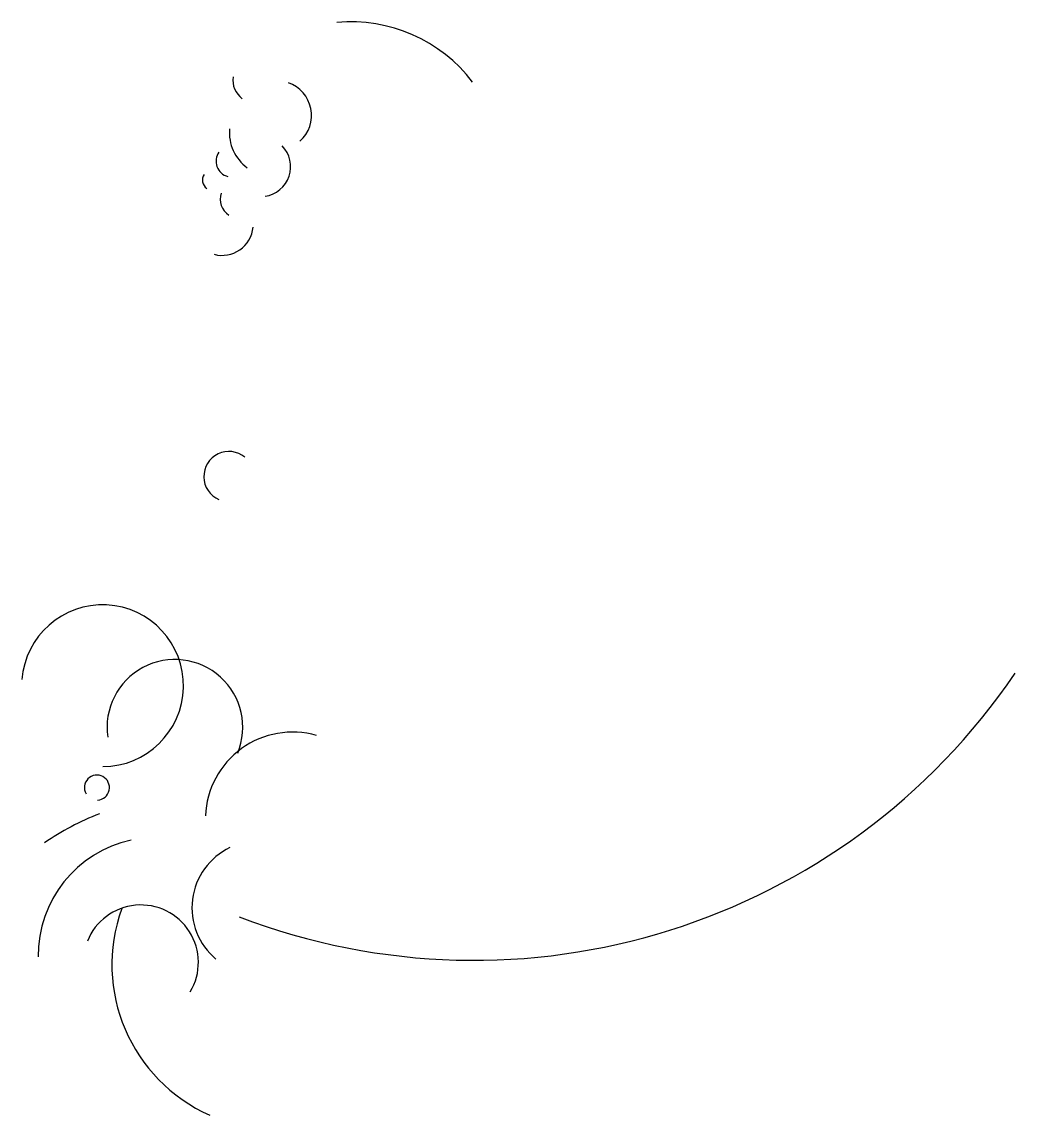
# Model space of a CAD drawing. Header units: inches. Extents: x -2232 to -603, y -2472 to -678.
import ezdxf

# ---------------------------------------------------------------- set-up
doc = ezdxf.new("R2010")
doc.units = ezdxf.units.IN
doc.header["$MEASUREMENT"] = 0

msp = doc.modelspace()

# ---------------------------------------------------------------- linework, layer by layer
for centre, radius, start, end in [((-1691.9, -928.2), 249.9, 37.1592, 95.3394), ((-1813.9, -831.8), 56.9, 311.9161, 70.5499), ((-1820.8, -860.4), 70.8, 174.6473, 233.9561), ((-1887.9, -907.1), 25.7, 144.3432, 255.8837), ((-1840.2, -916), 49, 278.4779, 44.0151), ((-1919.3, -937.9), 16.5, 145.6151, 235.6151), ((-1874.5, -968.8), 32.2, 163.0656, 235.8786), ((-1903.5, -1010.5), 51, 254.9753, 354.4828), ((-1892.5, -1424.3), 41.1, 50.1347, 246.6181), ((-2099.7, -1767.5), 132.7, 270.1054, 175.6389), ((-1981, -1835.9), 111.3, 337.7076, 188.2772), ((-1490.7, -1145.7), 1072.2, 248.977, 325.8975), ((-1787.9, -1986.7), 143.1, 74.053, 177.6884), ((-2108.9, -1934.6), 20.5, 273.2064, 209.7495), ((-1940.8, -2398.8), 451.9, 111.2971, 124.2047), ((-2010.5, -2211), 195, 102.5778, 180.3641), ((-1843.6, -2131.9), 109.5, 115.4862, 230.215), ((-2036.9, -2221.6), 94.4, 329.3242, 158.1748), ((-1814.6, -2225.4), 269.7, 160.0171, 246.1758)]:
    msp.add_arc(centre, radius, start, end)
at = {"color": 2}
msp.add_arc((-1847, -773.5), 39, 172.8465, 232.4462, dxfattribs=at)

doc.saveas('drawing.dxf')
